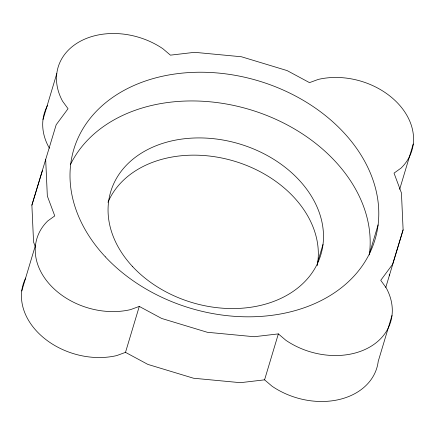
<?xml version="1.0" encoding="UTF-8"?>
<svg xmlns="http://www.w3.org/2000/svg" width="435" height="435" viewBox="0 0 435 435"><rect width="100%" height="100%" fill="white"/><g stroke="black" fill="none" stroke-linecap="round" stroke-linejoin="round"><path stroke-width="0.65" d="M43 119.538L56.789 73.586M35.409 246.982L33.555 242.018L31.885 205.162L56.18 124.758L68.05 108.717L62.564 101.192A68.556 51.738 16.7 0 1 80.948 40.939A68.556 51.738 16.7 0 1 162.864 48.715L170.428 55.153L194.63 52.32L241.468 56.767L287.144 70.6L309.502 82.634L318.262 79.42A68.556 51.738 16.7 0 1 398.15 103.617A68.556 51.738 16.7 0 1 401.07 168.079L394.028 173.135L401.445 192.982L403.114 229.838L385.758 287.491M21.75 290.977L35.534 245.025M25.692 278.057A68.556 51.738 16.7 0 0 42.891 337.141A68.556 51.738 16.7 0 0 116.738 355.58L125.498 352.366L139.282 306.414L161.641 318.447L207.316 332.28L254.154 336.728L278.356 333.895L285.92 340.333A68.556 51.738 16.7 0 0 367.841 348.114A68.556 51.738 16.7 0 0 386.22 287.861L380.739 280.33L392.604 264.29L403.114 229.838M392 315.462L378.211 361.414A68.556 51.738 16.7 0 1 272.136 386.285L264.572 379.847L278.356 333.895M317.838 261.663L323.009 244.432M369.478 253.616L378.091 224.895M399.656 189.328L413.25 144.023M31.885 205.162L42.396 170.71M139.282 306.414L130.522 309.628A68.556 51.738 16.7 0 1 50.639 285.431A68.556 51.738 16.7 0 1 47.719 220.969L54.761 215.918L47.339 196.065L45.67 159.21M264.572 379.847L240.37 382.68L193.531 378.232L147.856 364.399L125.498 352.366M49.563 148.215L48.78 147.139A68.556 51.738 16.7 0 1 47.545 105.477M389.271 274.452L389.33 275.79M107.962 202.291A109.691 82.781 16.7 0 1 234.764 161.293A109.691 82.781 16.7 0 1 317.213 265.671M70.513 164.452A157.22 118.657 16.7 0 1 250.397 109.75A157.22 118.657 16.7 0 1 369.304 254.948M132.708 266.704A109.691 82.781 16.7 0 0 316.702 265.105A109.691 82.781 16.7 0 0 197.92 137.922A109.691 82.781 16.7 0 0 132.708 266.704M105.324 256.819A157.22 118.657 16.7 0 0 369.054 254.524A157.22 118.657 16.7 0 0 198.8 72.232A157.22 118.657 16.7 0 0 105.324 256.819"/></g></svg>
